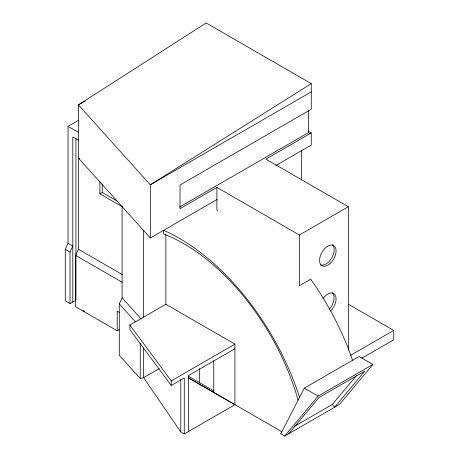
<?xml version="1.0" encoding="UTF-8"?>
<svg xmlns="http://www.w3.org/2000/svg" width="459" height="459" viewBox="0 0 459 459"><rect width="100%" height="100%" fill="white"/><g stroke="black" fill="none" stroke-linecap="round" stroke-linejoin="round"><path stroke-width="0.69" d="M75.942 138.061L75.942 300.146L70.032 303.554L65.264 300.806L65.264 249.392L68.041 243.259L68.041 126.345L78.592 120.258M70.032 303.554L70.032 252.146L72.809 246.013L68.041 243.259M119.426 329.51L117.206 330.79L75.655 306.801L75.655 255.393L78.432 249.26L78.432 104.893L206.131 22.95L311.265 83.647L311.265 109.231L180.014 185.006L180.014 208.679L216.889 187.392L299.36 235.008L348.335 206.734L348.335 350.206M159.164 368.68L143.627 377.648L140.242 378.572L119.3 355.306L119.3 303.892L122.077 297.759L122.077 206.596M280.724 433.91L304.306 388.13L359.116 356.482L372.92 364.452L339.545 404.408L284.735 436.05L280.793 433.772M284.735 436.05L318.11 396.1L372.92 364.452M288.745 433.732L318.994 397.528L364.762 371.107L334.513 407.311L332.368 404.454L356.654 375.382M311.265 83.647L150.322 184.788L150.322 237.986L217.182 199.361M85.231 100.969L78.432 104.893L150.322 184.788L311.265 91.869M99.878 181.798L99.878 193.818L102.231 192.464L117.493 201.277M179.607 207.026L308.419 132.657L310.054 133.603M275.675 165.613L311.265 145.067L311.265 132.903L265.859 159.118L348.335 206.734M184.266 433.944L184.266 377.975L171.218 385.503L129.891 329.637L129.891 325.035L165.883 304.254L234.928 344.118L234.928 404.695L184.266 433.944L180.777 431.93L143.627 377.648L143.627 347.911M171.218 385.503L171.218 380.901L234.928 344.118M234.928 348.725L188.534 375.508L188.534 431.483M213.871 390.948L188.569 376.254M350.177 355.57L393.736 330.417L393.736 339.786L361.83 358.209M294.638 426.239L332.368 404.454M308.167 131.113L311.265 132.903M68.041 126.345L78.432 132.347M78.432 140.247L72.809 137.006L72.809 301.953M348.358 304.219L393.736 330.417M79.659 158.803L78.432 158.097L150.322 237.986M99.878 193.818L122.473 206.866M78.432 249.26L122.438 274.666M65.264 249.392L70.032 252.146M75.655 255.393L122.123 282.216M304.306 388.13L318.11 396.1M119.661 312.585L117.206 311.168L117.206 330.79M188.379 377.791L281.837 431.747M188.689 377.981L234.928 404.695M217.939 211.054L216.889 210.09L216.889 187.392M122.077 297.759L141.234 319.045M119.3 303.892L135.48 321.874M83.05 310.33L84.433 311.873M129.891 325.035L171.218 380.901M308.419 110.378L308.419 132.657M301.471 150.116L301.471 180.094M299.36 235.008L299.36 285.699L310.68 279.164A186.635 107.756 60 0 1 352.587 360.435M213.756 360.728L213.756 392.445M199.705 368.594L199.636 382.726M180.777 379.501L180.777 431.93M165.883 234.05L165.883 304.254M143.627 230.544L143.627 317.106M140.242 343.584L140.242 378.572M102.231 183.979L102.231 192.464M299.532 397.396A186.635 107.756 60 0 0 163.605 230.298L163.605 233.935A173.542 100.194 60 0 1 298.098 400.185M322.981 298.666A11.676 6.742 -60 0 1 335.19 295.005A11.676 6.742 -60 0 1 330.382 311.173M332.161 292.647A11.676 6.742 -60 0 1 329.201 309.2M332.236 244.756A11.676 6.742 -60 0 1 331.748 257.912A11.676 6.742 -60 0 1 320.6 264.906M329.969 263.627A11.676 6.742 -60 0 0 333.67 245.536A11.676 6.742 -60 0 0 319.854 257.786A11.676 6.742 -60 0 0 329.969 263.627"/></g></svg>
